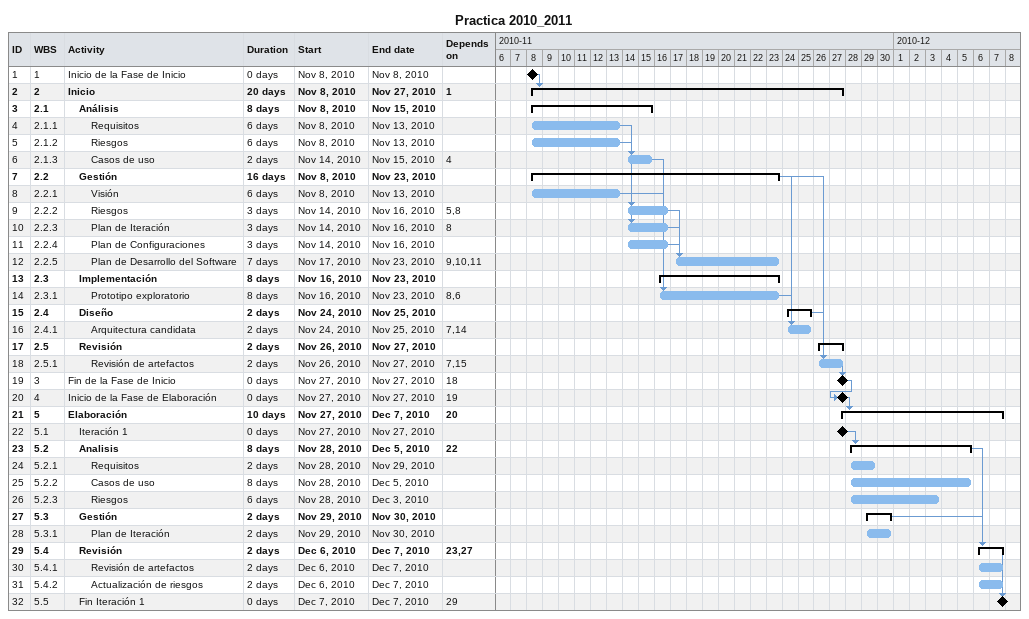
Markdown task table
Practica 2010_2011

| ID | WBS | Task | Duration | Start | Finish | Predecessors |
|---|---|---|---|---|---|---|
| 1 | 1 | Inicio de la Fase de Inicio | 0d | 2010-11-08 | 2010-11-08 |  |
| 2 | 2 | **Inicio** | 20d | 2010-11-08 | 2010-11-27 | 1 |
| 3 | 2.1 | **Análisis** | 8d | 2010-11-08 | 2010-11-15 |  |
| 4 | 2.1.1 | Requisitos | 6d | 2010-11-08 | 2010-11-13 |  |
| 5 | 2.1.2 | Riesgos | 6d | 2010-11-08 | 2010-11-13 |  |
| 6 | 2.1.3 | Casos de uso | 2d | 2010-11-14 | 2010-11-15 | 4 |
| 7 | 2.2 | **Gestión** | 16d | 2010-11-08 | 2010-11-23 |  |
| 8 | 2.2.1 | Visión | 6d | 2010-11-08 | 2010-11-13 |  |
| 9 | 2.2.2 | Riesgos | 3d | 2010-11-14 | 2010-11-16 | 5, 8 |
| 10 | 2.2.3 | Plan de Iteración | 3d | 2010-11-14 | 2010-11-16 | 8 |
| 11 | 2.2.4 | Plan de Configuraciones | 3d | 2010-11-14 | 2010-11-16 |  |
| 12 | 2.2.5 | Plan de Desarrollo del Software | 7d | 2010-11-17 | 2010-11-23 | 9, 10, 11 |
| 13 | 2.3 | **Implementación** | 8d | 2010-11-16 | 2010-11-23 |  |
| 14 | 2.3.1 | Prototipo exploratorio | 8d | 2010-11-16 | 2010-11-23 | 8, 6 |
| 15 | 2.4 | **Diseño** | 2d | 2010-11-24 | 2010-11-25 |  |
| 16 | 2.4.1 | Arquitectura candidata | 2d | 2010-11-24 | 2010-11-25 | 7, 14 |
| 17 | 2.5 | **Revisión** | 2d | 2010-11-26 | 2010-11-27 |  |
| 18 | 2.5.1 | Revisión de artefactos | 2d | 2010-11-26 | 2010-11-27 | 7, 15 |
| 19 | 3 | Fin de la Fase de Inicio | 0d | 2010-11-27 | 2010-11-27 | 18 |
| 20 | 4 | Inicio de la Fase de Elaboración | 0d | 2010-11-27 | 2010-11-27 | 19 |
| 21 | 5 | **Elaboración** | 10d | 2010-11-27 | 2010-12-07 | 20 |
| 22 | 5.1 | Iteración 1 | 0d | 2010-11-27 | 2010-11-27 |  |
| 23 | 5.2 | **Analisis** | 8d | 2010-11-28 | 2010-12-05 | 22 |
| 24 | 5.2.1 | Requisitos | 2d | 2010-11-28 | 2010-11-29 |  |
| 25 | 5.2.2 | Casos de uso | 8d | 2010-11-28 | 2010-12-05 |  |
| 26 | 5.2.3 | Riesgos | 6d | 2010-11-28 | 2010-12-03 |  |
| 27 | 5.3 | **Gestión** | 2d | 2010-11-29 | 2010-11-30 |  |
| 28 | 5.3.1 | Plan de Iteración | 2d | 2010-11-29 | 2010-11-30 |  |
| 29 | 5.4 | **Revisión** | 2d | 2010-12-06 | 2010-12-07 | 23, 27 |
| 30 | 5.4.1 | Revisión de artefactos | 2d | 2010-12-06 | 2010-12-07 |  |
| 31 | 5.4.2 | Actualización de riesgos | 2d | 2010-12-06 | 2010-12-07 |  |
| 32 | 5.5 | Fin Iteración 1 | 0d | 2010-12-07 | 2010-12-07 | 29 |
